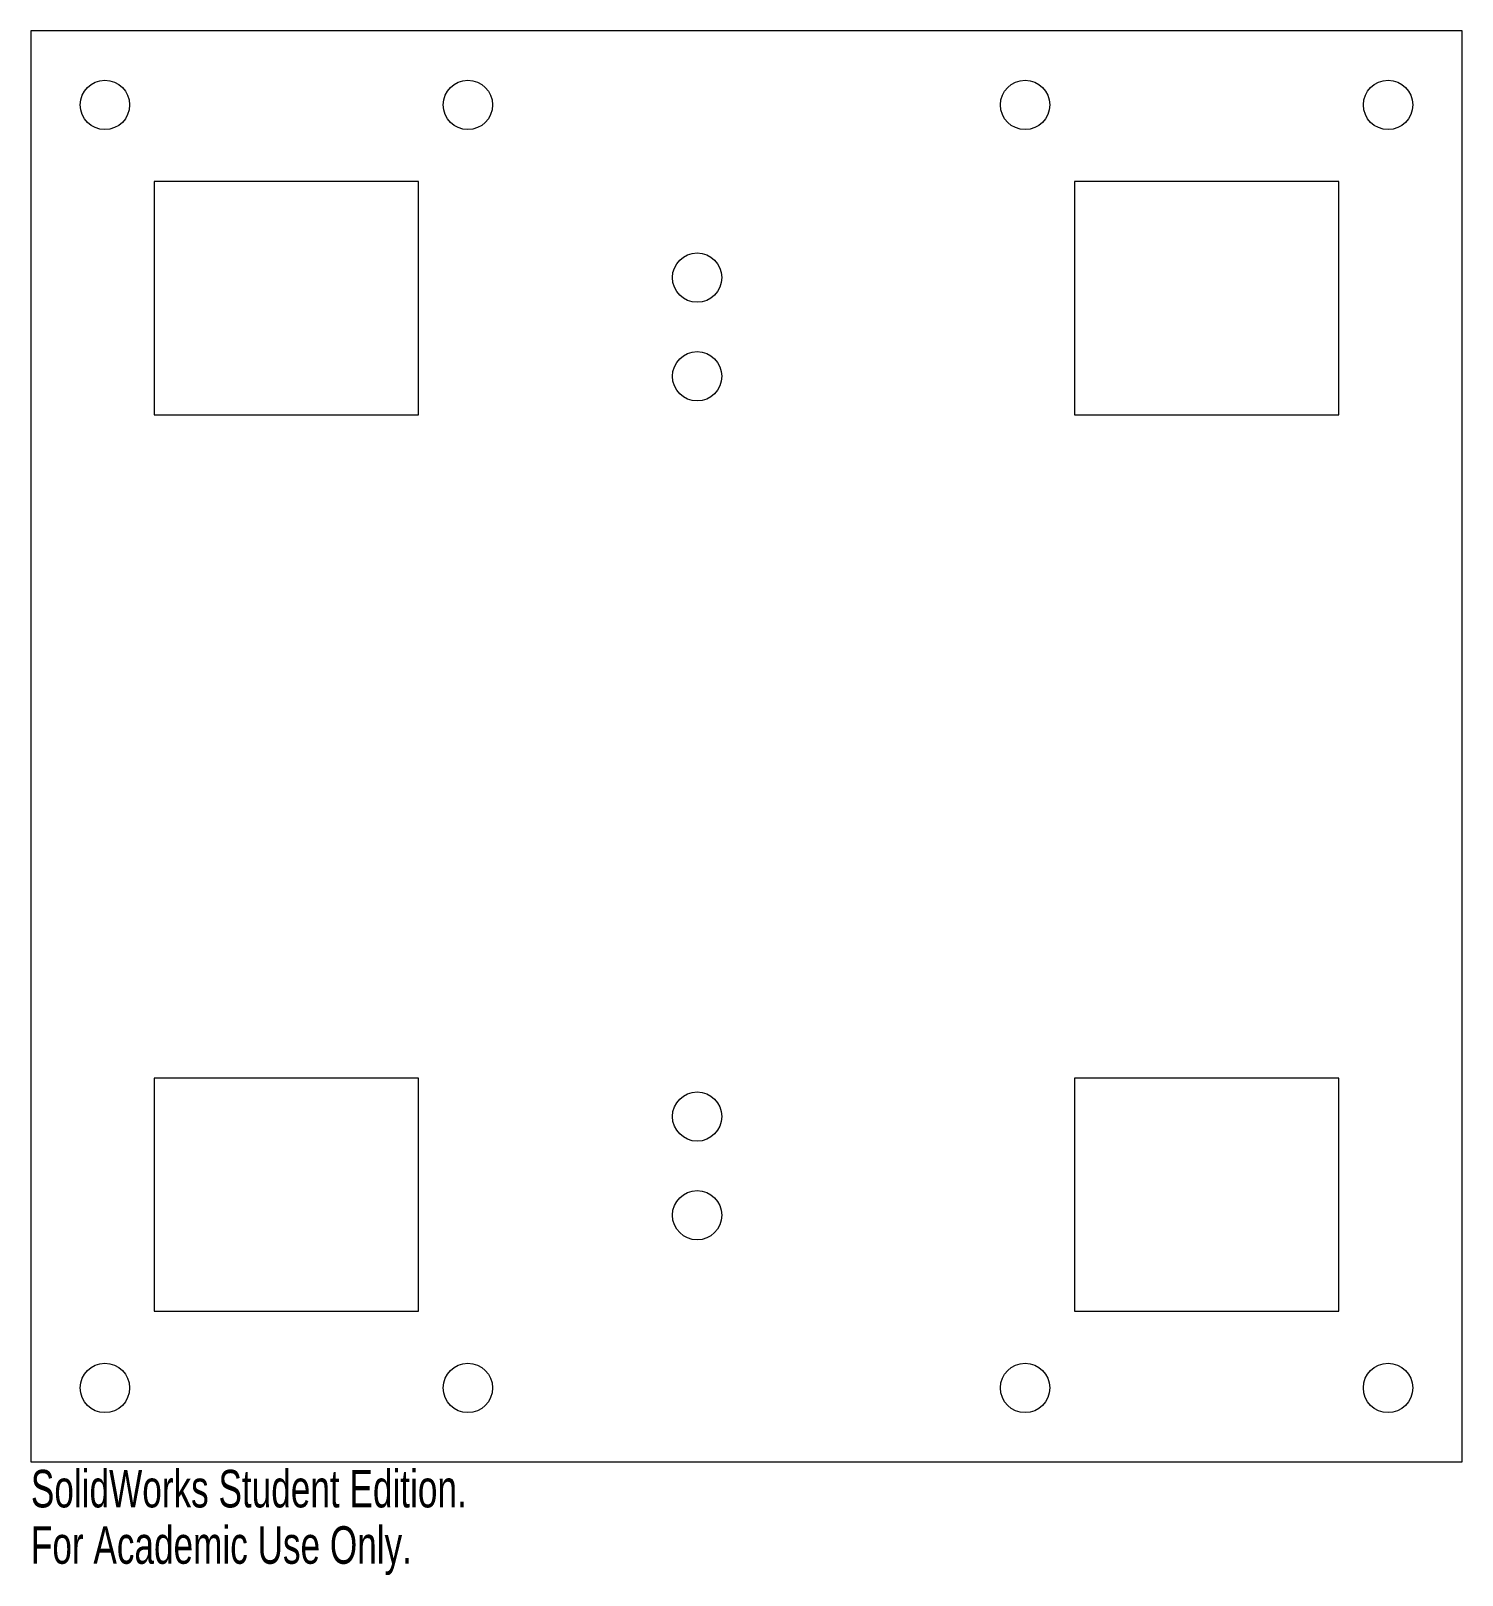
# Model space of a CAD drawing. Header units: inches. Extents: x 0 to 7.25, y -0.57 to 7.25.
import ezdxf

# ---------------------------------------------------------------- set-up
doc = ezdxf.new("R2010")
doc.units = ezdxf.units.IN
doc.header["$MEASUREMENT"] = 0
doc.styles.add('SLDTEXTSTYLE0', font='TXT', dxfattribs={"width": 0.7})

msp = doc.modelspace()

# ---------------------------------------------------------------- linework, layer by layer
at = {"color": 7, "linetype": 'Continuous', "lineweight": 15}
for p, q in [((7.25, 7.25), (0, 7.25)), ((0, 7.25), (0, 0)), ((7.25, 0), (7.25, 7.25)), ((1.9636, 6.4867), (0.625, 6.4867)), ((0.625, 6.4867), (0.625, 5.3056)), ((1.9636, 5.3056), (1.9636, 6.4867)), ((6.625, 6.4867), (5.2864, 6.4867)), ((5.2864, 6.4867), (5.2864, 5.3056)), ((6.625, 5.3056), (6.625, 6.4867)), ((0.625, 5.3056), (1.9636, 5.3056)), ((5.2864, 5.3056), (6.625, 5.3056)), ((1.9636, 1.9444), (0.625, 1.9444)), ((0.625, 1.9444), (0.625, 0.7633)), ((1.9636, 0.7633), (1.9636, 1.9444)), ((6.625, 1.9444), (5.2864, 1.9444)), ((5.2864, 1.9444), (5.2864, 0.7633)), ((6.625, 0.7633), (6.625, 1.9444)), ((0.625, 0.7633), (1.9636, 0.7633)), ((5.2864, 0.7633), (6.625, 0.7633)), ((0, 0), (7.25, 0))]:
    msp.add_line(p, q, dxfattribs=at)
for centre in [(0.375, 6.875), (2.2136, 6.875), (5.0364, 6.875), (6.875, 6.875), (3.375, 6), (3.375, 5.5), (3.375, 1.75), (3.375, 1.25), (0.375, 0.375), (2.2136, 0.375), (5.0364, 0.375), (6.8747, 0.375)]:
    msp.add_circle(centre, 0.125, dxfattribs=at)

# ---------------------------------------------------------------- texts
at = {"color": 7, "linetype": 'Continuous', "char_height": 0.1903, "attachment_point": 1, "style": 'SLDTEXTSTYLE0'}
for s, insert in [('SolidWorks Student Edition.', (0, -0.0401)), ('For Academic Use Only.', (0, -0.3256))]:
    msp.add_mtext(s, dxfattribs=dict(at, insert=insert))

doc.saveas('drawing.dxf')
